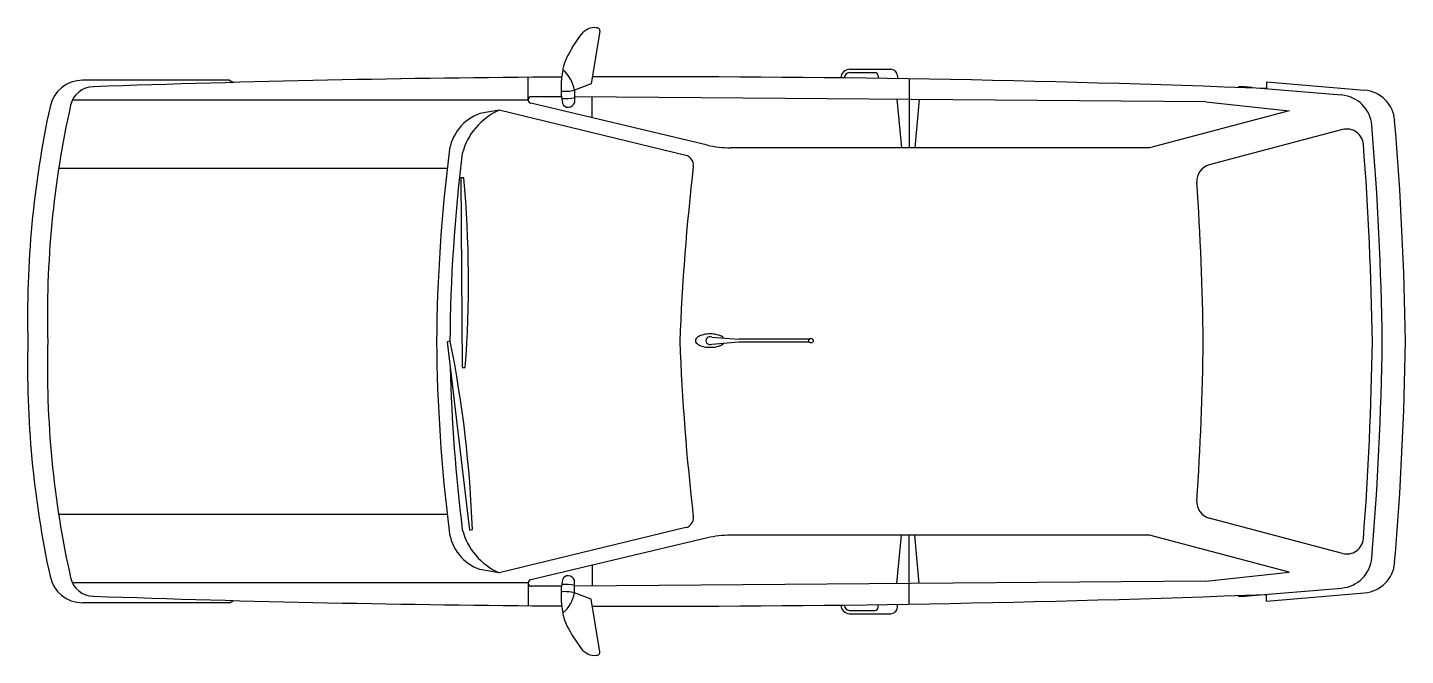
# Model space of a CAD drawing. Header units: metres. Extents: x 0 to 4.05, y -0.93 to 0.92.
import ezdxf

# ---------------------------------------------------------------- set-up
doc = ezdxf.new("R2010")
doc.units = ezdxf.units.M

msp = doc.modelspace()

# ---------------------------------------------------------------- linework, layer by layer
for p, q in [((1.6015, 0.8621), (1.6265, 0.8998)), ((1.6814, 0.9097), (1.6563, 0.7549)), ((1.6715, 0.9195), (1.6746, 0.919)), ((1.4706, 0.7068), (1.4706, 0.7736)), ((2.4151, 0.7973), (2.5366, 0.7973)), ((2.4153, 0.7876), (2.4902, 0.7876)), ((2.4999, 0.7779), (2.4999, 0.7705)), ((2.5561, 0.7779), (2.5561, 0.7696)), ((0.593, 0.7652), (0.1605, 0.7652)), ((0.593, 0.7652), (0.6041, 0.7585)), ((1.6563, 0.7549), (1.607, 0.736)), ((1.607, 0.736), (1.607, 0.6989)), ((2.5907, 0.7691), (2.5907, 0.5666)), ((3.5988, 0.744), (3.8622, 0.7218)), ((3.6411, 0.76), (3.6411, 0.7404)), ((3.6411, 0.76), (3.9294, 0.7356)), ((1.4706, 0.7068), (0.1307, 0.7068)), ((1.9979, 0.5744), (1.4781, 0.6973)), ((1.5687, 0.7165), (1.4804, 0.7165)), ((3.4631, 0.7017), (1.607, 0.7165)), ((1.6585, 0.6546), (1.6585, 0.7165)), ((2.5549, 0.709), (2.568, 0.5666)), ((2.6204, 0.7085), (2.6074, 0.5666)), ((3.4631, 0.7017), (3.708, 0.6753)), ((1.3852, 0.6769), (1.3291, 0.6672)), ((1.9341, 0.5442), (1.3852, 0.6769)), ((3.708, 0.6753), (3.2978, 0.5666)), ((3.8652, 0.62), (3.4727, 0.516)), ((3.2978, 0.5666), (2.0651, 0.5666)), ((1.2331, 0.5056), (0.0928, 0.5056)), ((1.2818, 0.4781), (1.2729, 0.4779)), ((1.2729, 0.4779), (1.277, -0.0796)), ((2.0103, 0.0099), (2.09, 0.0034)), ((1.2417, -0.0025), (1.2329, -0.0037)), ((1.2329, -0.0037), (1.2979, -0.5573)), ((2.0103, -0.0108), (2.09, -0.0043)), ((1.277, -0.0796), (1.2859, -0.0794)), ((1.2331, -0.5116), (0.0928, -0.5116)), ((3.8652, -0.626), (3.4727, -0.522)), ((1.2979, -0.5573), (1.3067, -0.5562)), ((1.9341, -0.5502), (1.3852, -0.6829)), ((1.9979, -0.5804), (1.4781, -0.7033)), ((3.2978, -0.5726), (2.0651, -0.5726)), ((2.5549, -0.715), (2.568, -0.5726)), ((2.5907, -0.7751), (2.5907, -0.5726)), ((2.6204, -0.7146), (2.6074, -0.5726)), ((3.708, -0.6813), (3.2978, -0.5726)), ((1.3852, -0.6829), (1.3291, -0.6732)), ((1.6585, -0.6607), (1.6585, -0.7225)), ((3.4631, -0.7078), (3.708, -0.6813)), ((1.4706, -0.7128), (0.1307, -0.7128)), ((1.4706, -0.7128), (1.4706, -0.7796)), ((1.5687, -0.7225), (1.4804, -0.7225)), ((1.607, -0.742), (1.607, -0.7049)), ((3.4631, -0.7078), (1.607, -0.7225)), ((3.5988, -0.75), (3.8622, -0.7278)), ((0.593, -0.7712), (0.6048, -0.7646)), ((1.6563, -0.7609), (1.607, -0.742)), ((1.6814, -0.9157), (1.6563, -0.7609)), ((3.6411, -0.766), (3.9294, -0.7416)), ((3.6411, -0.766), (3.6411, -0.7464)), ((0.593, -0.7712), (0.1605, -0.7712)), ((2.4151, -0.8034), (2.5366, -0.8034)), ((2.4153, -0.7936), (2.4902, -0.7936)), ((2.4999, -0.7839), (2.4999, -0.7765)), ((2.5561, -0.7839), (2.5561, -0.7757)), ((1.6015, -0.8681), (1.6265, -0.9058)), ((1.6715, -0.9255), (1.6746, -0.925))]:
    msp.add_line(p, q)
for points in [[(2.046, 0.007, 0.092227), (2.0366, 0.0136, 0.060233), (2.0235, 0.0177, 0.046585), (2.0059, 0.0193, 0.046585), (1.9883, 0.0177, 0.060233), (1.9752, 0.0136, 0.101656), (1.965, 0.0061, 0.186807), (1.9625, -0.0004, 0.186807), (1.965, -0.007, 0.101656), (1.9752, -0.0144, 0.060233), (1.9883, -0.0185, 0.046585), (2.0059, -0.0201, 0.046585)], [(2.0059, -0.0201, 0.046585), (2.0235, -0.0185, 0.060233), (2.0366, -0.0144, 0.091445), (2.0459, -0.0079, 0.186807)]]:
    msp.add_lwpolyline(points, format="xyb")
for points in [[(2.2968, 0.0034), (2.09, 0.0034)], [(2.09, -0.0043), (2.2968, -0.0043)]]:
    msp.add_lwpolyline(points)
msp.add_circle((2.3021, -0.0004), 0.00658)
for centre, radius, start, end in [((1.6776, 0.8553), 0.0678, 117.5198, 138.9652), ((1.665, 0.8795), 0.0405, 80.8067, 117.5198), ((1.6734, 0.911), 0.00811, 350.8067, 80.8067), ((1.8045, 0.7279), 0.2433, 146.5293, 160.4209), ((1.8453, -45.7639), 46.539, 90.33974, 92.03547), ((1.8269, 0.7423), 0.2595, 168.223, 189.9837), ((1.6151, 0.7953), 0.0423, 160.4209, 180), ((1.5074, 0.718), 0.1013, 10.2283, 49.7397), ((1.8453, -45.7639), 46.539, 87.78858, 90.22873), ((2.416, 0.7718), 0.0256, 91.9264, 179.7946), ((2.416, 0.7717), 0.016, 92.1313, 179.6105), ((2.4902, 0.7779), 0.00974, 0, 90), ((2.5366, 0.7779), 0.0195, 0, 90), ((0.1605, 0.6678), 0.0974, 90, 168.6397), ((0.1923, 0.6776), 0.0681, 90, 168.3611), ((1.5792, 0.8432), 0.1107, 263.9672, 284.5747), ((3.5578, 0.2589), 0.4868, 85.1762, 90), ((3.9213, 0.6386), 0.0974, 4.8046, 85.1762), ((2.897, 0.0726), 2.8397, 167.415, 181.5567), ((1.4804, 0.7068), 0.00974, 90, 256.6993), ((1.5792, 0.8361), 0.1251, 265.4355, 282.8705), ((1.5889, 0.7045), 0.019, 202.2729, 342.8001), ((3.854, 0.6247), 0.0974, 4.7529, 85.1762), ((2.8865, 0.0725), 2.8876, 167.7121, 181.5574), ((1.3738, 0.5384), 0.1363, 109.1377, 173.538), ((1.4628, 0.5014), 0.1918, 113.8598, 165.528), ((3.8777, 0.573), 0.0487, 4.4155, 104.8445), ((-5.1924, -0.1274), 9.175, 0.77118, 4.75293), ((-5.1924, -0.1274), 9.2431, 0.77118, 4.80461), ((2.0651, 0.8586), 0.2921, 256.6993, 270), ((-5.1924, -0.1274), 9.1458, 0.77118, 4.4155), ((5.9988, -0.0409), 4.7975, 172.8791, 179.5579), ((5.9992, -0.0409), 4.7588, 172.8742, 179.5576), ((1.9273, 0.5158), 0.0292, 352.6844, 76.5593), ((8.7813, -0.2758), 6.8704, 173.41511, 177.73235), ((3.4851, 0.4689), 0.0487, 104.8445, 183.8909), ((-2.1689, 0.1737), 3.4641, 355.8109, 5.0412), ((-4.9542, -0.1051), 8.4101, 0.68912, 3.89089), ((2.8865, -0.0785), 2.8876, 178.4426, 192.2879), ((2.005, -0.0004), 0.0116, 62.7783, 297.2217), ((2.897, -0.0786), 2.8397, 178.4433, 192.585), ((5.9988, 0.0349), 4.7975, 180.4421, 187.1209), ((-2.1551, -0.6817), 3.4641, 2.0761, 11.3064), ((8.7813, 0.2697), 6.8704, 182.26765, 186.58489), ((-4.9542, 0.0991), 8.4101, 356.10911, 359.31088), ((-5.1924, 0.1214), 9.1458, 355.5845, 359.22882), ((-5.1924, 0.1214), 9.175, 355.24707, 359.22882), ((-5.1924, 0.1214), 9.2431, 355.19539, 359.22882), ((5.9992, 0.0349), 4.7588, 181.3605, 187.1258), ((3.4851, -0.4749), 0.0487, 176.1091, 255.1555), ((1.9273, -0.5218), 0.0292, 283.4407, 7.3156), ((1.3738, -0.5445), 0.1363, 186.462, 250.8623), ((1.4628, -0.5075), 0.1918, 194.472, 246.1402), ((2.0651, -0.8647), 0.2921, 90, 103.3007), ((3.8777, -0.579), 0.0487, 255.1555, 355.5845), ((3.854, -0.6308), 0.0974, 274.8238, 355.2471), ((3.9213, -0.6446), 0.0974, 274.8238, 355.1954), ((0.1605, -0.6739), 0.0974, 191.3603, 270), ((0.1923, -0.6836), 0.0681, 191.6389, 270), ((1.4804, -0.7128), 0.00974, 103.3007, 270), ((1.8269, -0.7483), 0.2595, 170.0163, 191.777), ((1.5792, -0.8421), 0.1251, 77.1295, 94.5645), ((1.5889, -0.7105), 0.019, 17.1999, 157.7271), ((1.8453, 45.7579), 46.539, 267.96453, 269.66026), ((1.5792, -0.8492), 0.1107, 75.4253, 96.0328), ((1.5074, -0.724), 0.1013, 310.2603, 349.7717), ((1.8453, 45.7579), 46.539, 269.77127, 272.21142), ((3.5578, -0.265), 0.4868, 270, 274.8238), ((1.6151, -0.8013), 0.0423, 180, 199.5791), ((2.416, -0.7778), 0.0256, 180.2054, 268.0736), ((2.416, -0.7777), 0.016, 180.3895, 267.8687), ((2.4902, -0.7839), 0.00974, 270, 0), ((2.5366, -0.7839), 0.0195, 270, 360), ((1.8045, -0.734), 0.2433, 199.5791, 213.4707), ((1.6776, -0.8613), 0.0678, 221.0348, 242.4802), ((1.665, -0.8855), 0.0405, 242.4802, 279.1933), ((1.6734, -0.917), 0.00811, 279.1933, 9.1933)]:
    msp.add_arc(centre, radius, start, end)

doc.saveas('drawing.dxf')
